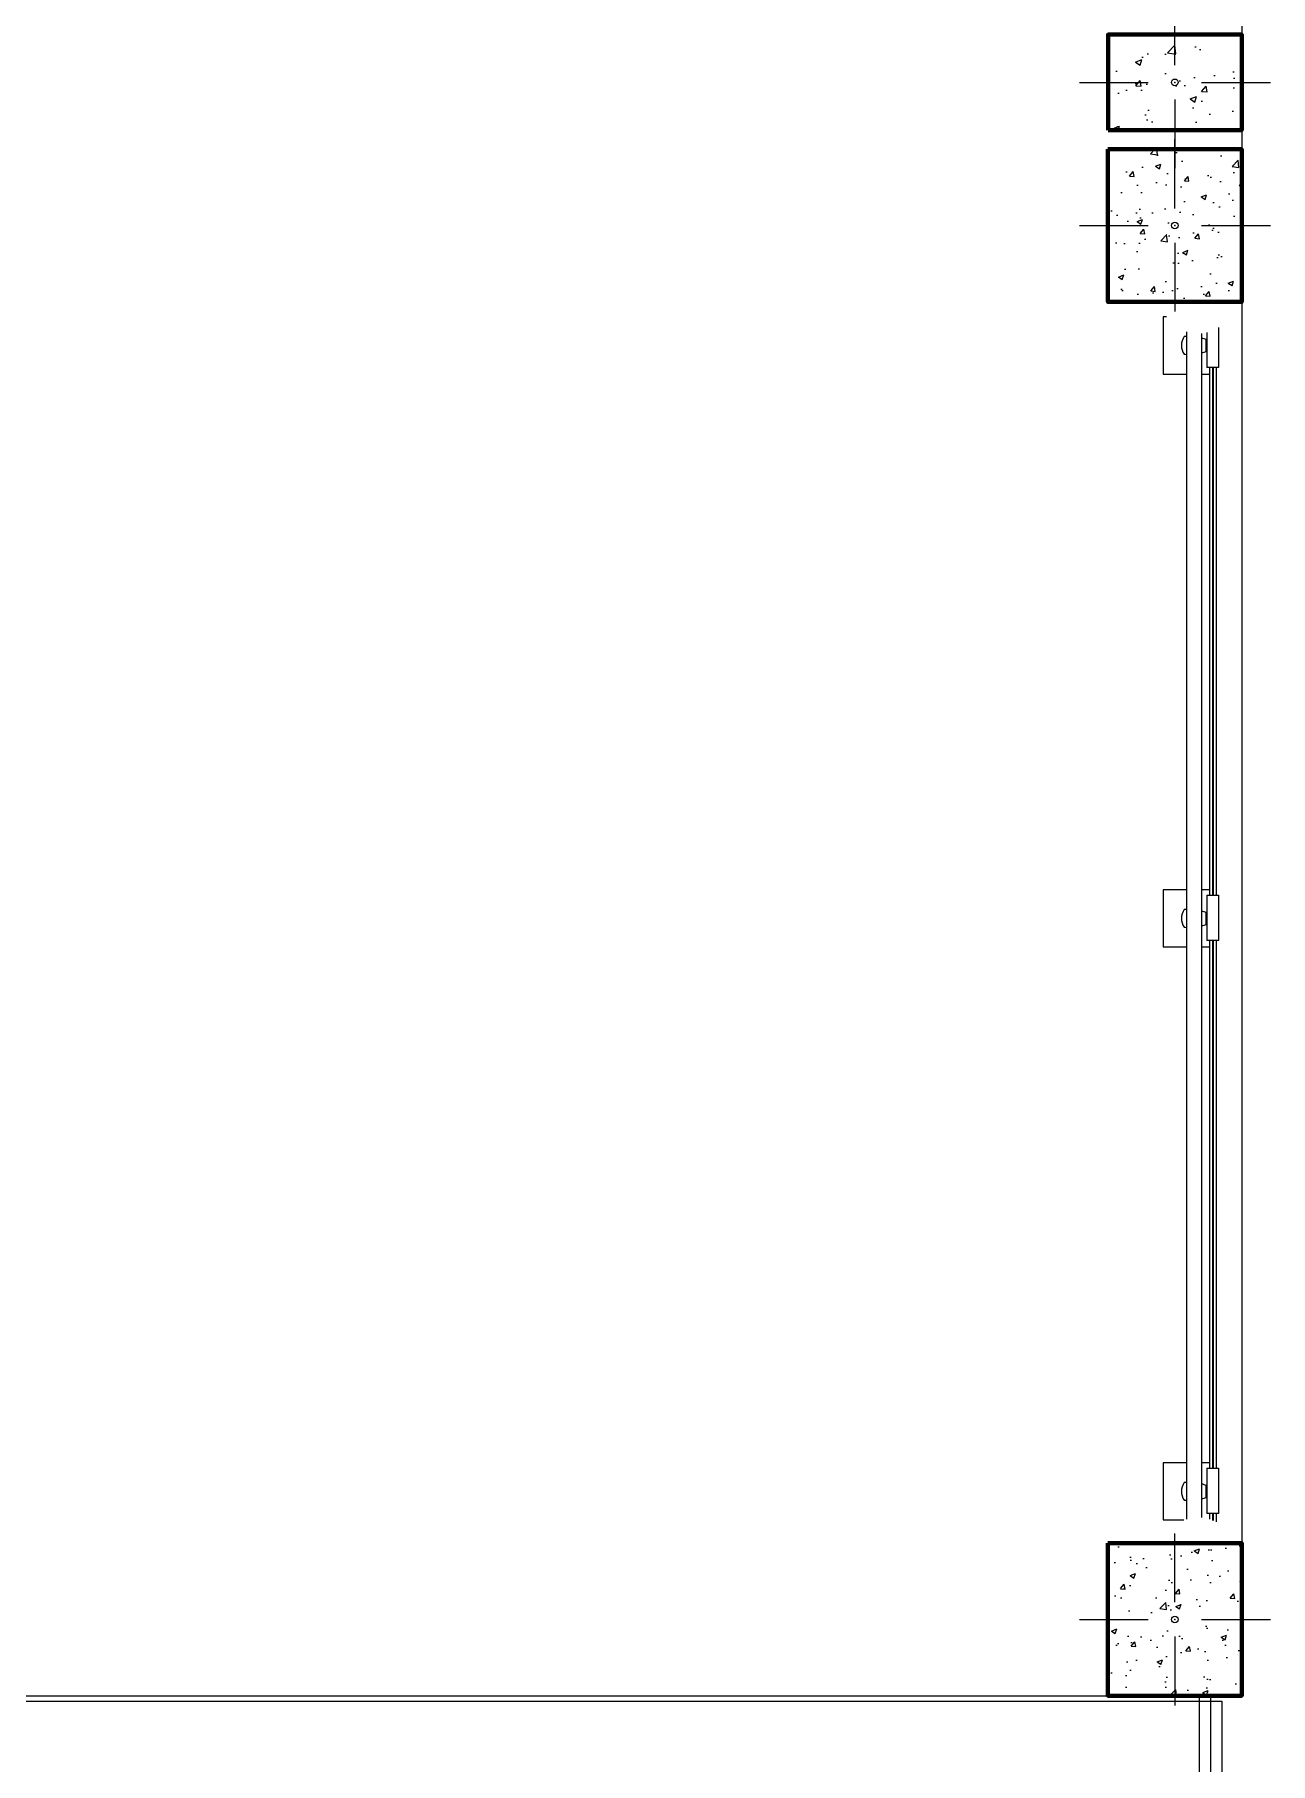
# Model space of a CAD drawing. Header units: millimetres. Extents: x 1 to 121, y 0 to 90.
# Drawn here: x 25.565 to 28.799, y 37.878 to 42.404 of the extents above; entities that cross this region are included whole.
import ezdxf

# ---------------------------------------------------------------- set-up
doc = ezdxf.new("R2010")
doc.units = ezdxf.units.MM
for name, color, linetype, lineweight in [('A-FLOR-HRAL', 11, 'Continuous', 9), ('barandas tipo 1', 200, 'Continuous', 20), ('COLUMNAS 50', 32, 'Continuous', 70), ('GRAFO 0 BLANCO', 7, 'Continuous', 0), ('MK-LINEAS GENERALES', 7, 'Continuous', 15), ('Vanos', 140, 'Continuous', 5)]:
    doc.layers.add(name, color=color, linetype=linetype, lineweight=lineweight)
pattern_1 = [(50, (-46.54626, 119.48961), (0.14345168, -0.0125504), [0.01499996, -0.1649996]), (355, (-46.54626, 119.48961), (-0.0277502, 0.15043806), [0.01199997, -0.13199968]), (100.45144, (-46.5343, 119.48857), (0.11570149, 0.13788766), [0.012748, -0.14022808]), (46.1842, (-46.54626, 119.52961), (0.21344774, -0.03310378), [0.02249994, -0.2474994]), (96.63564, (-46.52847, 119.52685), (0.18693193, 0.19482324), [0.01912202, -0.21034224]), (351.18416, (-46.54626, 119.5296), (0.18693193, 0.19482324), [0.01799996, -0.1979995]), (21, (-46.52626, 119.51961), (0.11938112, -0.08052358), [0.01499996, -0.1649996]), (326, (-46.52626, 119.51961), (0.04866295, 0.14502965), [0.01199997, -0.13199968]), (71.45144, (-46.51631, 119.5129), (0.16804406, 0.06450607), [0.012748, -0.14022808]), (37.5, (-46.546256, 119.48961), (0.002431965, 0.066578608), [0, -0.13039968, 0, -0.13399967, 0, -0.132499675]), (7.5, (-46.546256, 119.48961), (0.05261378, 0.07888215), [0, -0.076399813, 0, -0.12739969, 0, -0.050499876]), (327.5, (-46.590856, 119.48961), (0.106764226, -0.004510963), [0, -0.04999988, 0, -0.15599962, 0, -0.20699949]), (317.5, (-46.61086, 119.48961), (0.11663695, 0.02002095), [0, -0.06499984, 0, -0.10359975, 0, -0.14699964])]

# ---------------------------------------------------------------- blocks, each defined once
blk = doc.blocks.new('columna pasillos')
at = {"layer": 'GRAFO 0 BLANCO'}
h = blk.add_hatch(dxfattribs=at)
h.set_pattern_fill('AR-CONC', color=256, scale=0.024, angle=-90)
h.set_pattern_definition([(320, (0, 0), (-0.015060515, -0.17214244), [0.018, -0.198]), (265, (0, 0), (0.18052611, 0.03330032), [0.0144, -0.1584]), (10.45144, (-0.00126, -0.01435), (0.1654656, -0.13884213), [0.01529765, -0.16827411]), (316.1842, (0.048, -7e-10), (-0.03972463, -0.25613792), [0.027, -0.297]), (6.63563, (0.0447, -0.02134), (0.23378846, -0.22431887), [0.02294648, -0.2524113]), (261.18416, (0.048, -7e-10), (0.23378846, -0.22431887), [0.0216, -0.2376]), (291, (0.036, -0.024), (-0.096628536, -0.14325769), [0.018, -0.198]), (236, (0.036, -0.024), (0.17403601, -0.05839568), [0.0144, -0.1584]), (341.45144, (0.02795, -0.03594), (0.07740747, -0.20165337), [0.01529765, -0.16827411]), (307.5, (0, 0), (0.079894525, -0.002918366), [0, -0.15648, 0, -0.1608, 0, -0.159]), (277.5, (0, 0), (0.09465881, -0.06313669), [0, -0.09168, 0, -0.15288, 0, -0.0606]), (237.5, (7e-10, 0.05352), (-0.005413171, -0.128117385), [0, -0.06, 0, -0.1872, 0, -0.2484]), (227.5, (1e-09, 0.07752), (0.024025194, -0.13996468), [0, -0.078, 0, -0.12432, 0, -0.1764])])
h.paths.add_polyline_path([(-235.5347, 35.024), (-235.7847, 35.024), (-235.7847, 34.674), (-235.5347, 34.674)])
h.paths.add_polyline_path([(-235.651, 34.849, -1), (-235.6684, 34.849, -1)], flags=16)
at = {"layer": 'COLUMNAS 50', "color": 1, "linetype": 'Continuous', "lineweight": 9}
for p, q in [((-235.6597, 35.099), (-235.6597, 34.919)), ((-235.7047, 34.849), (-235.8847, 34.849)), ((-235.6147, 34.849), (-235.4347, 34.849)), ((-235.6597, 34.779), (-235.6597, 34.599))]:
    blk.add_line(p, q, dxfattribs=at)
at = {"layer": 'COLUMNAS 50', "linetype": 'Continuous'}
blk.add_lwpolyline([(-235.7847, 35.024), (-235.5347, 35.024), (-235.5347, 34.674), (-235.7847, 34.674)], close=True, dxfattribs=at)
at = {"layer": 'COLUMNAS 50', "color": 1, "linetype": 'Continuous', "lineweight": 9}
blk.add_circle((-235.6597, 34.849), 0.00871, dxfattribs=at)
blk.add_point((-235.6597, 34.849), dxfattribs=at)
blk = doc.blocks.new('Barandilla - 50 x 12mm-V109-Nivel 2')
at = {"layer": 'A-FLOR-HRAL'}
for p, q in [((-79.3, 93), (-88, 93)), ((-88, 93), (-88, 18.2)), ((27, 52.3), (27, -39.6)), ((57, 65.3), (57, -39.6)), ((-88, 18.2), (-88, -56.6)), ((24.9, 2.6), (25.1, 33.6)), ((57, -39.6), (27, -39.6)), ((-88, -56.6), (-26.7, -56.6)), ((13.2, -56.6), (34.1, -56.6))]:
    blk.add_line(p, q, dxfattribs=at)
for centre, radius, start, end in [((-0.6, 18.2), 39.4, 144.0345, 215.4043), ((-19.3, -77.8), 119.9, 93.5817, 96.3187), ((-19.3, -77.8), 119.9, 68.282, 74.1554), ((-18.3, 114.4), 119.9, 285.3692, 291.1568), ((-18.3, 114.4), 119.9, 263.1201, 265.9696)]:
    blk.add_arc(centre, radius, start, end, dxfattribs=at)
blk = doc.blocks.new('Barandilla - 50 x 12mm-V8-Nivel 2')
at = {"layer": 'A-FLOR-HRAL'}
for p, q in [((-26.8, 93), (-88, 93)), ((-88, 93), (-88, 18.2)), ((34.1, 93), (13.2, 93)), ((27, 79.4), (57, 79.4)), ((27, 79.4), (27, -39.6)), ((57, 79.4), (57, -39.6)), ((-88, 18.2), (-88, -56.6)), ((24.9, 2.6), (25.1, 33.6)), ((57, -39.6), (27, -39.6)), ((-88, -56.6), (-26.8, -56.6)), ((13.2, -56.6), (34.1, -56.6))]:
    blk.add_line(p, q, dxfattribs=at)
for centre, radius, start, end in [((-0.6, 18.2), 39.4, 144.0345, 215.4043), ((-19.3, -77.8), 119.9, 93.584, 96.3187), ((-18.3, 114.4), 119.9, 285.3761, 291.1568), ((-19.3, -77.8), 119.9, 68.282, 74.1525), ((-18.3, 114.4), 119.9, 263.1201, 265.9625)]:
    blk.add_arc(centre, radius, start, end, dxfattribs=at)
blk = doc.blocks.new('Barandilla - 50 x 12mm-V110-Nivel 2')
at = {"layer": 'A-FLOR-HRAL'}
for p, q in [((-26.8, 93), (-88, 93)), ((-88, 93), (-88, 18.2)), ((34.1, 93), (13.2, 93)), ((27, 79.4), (57, 79.4)), ((27, 79.4), (27, -39.6)), ((57, 79.4), (57, -39.6)), ((-88, 18.2), (-88, -56.6)), ((24.9, 2.6), (25.1, 33.6)), ((57, -39.6), (27, -39.6)), ((-88, -56.6), (-33.4, -56.6))]:
    blk.add_line(p, q, dxfattribs=at)
for centre, radius, start, end in [((-0.6, 18.2), 39.4, 144.0345, 215.4043), ((-19.3, -77.8), 119.9, 93.584, 96.3187), ((-18.3, 114.4), 119.9, 285.3761, 291.1568), ((-19.3, -77.8), 119.9, 68.282, 74.1525), ((-18.3, 114.4), 119.9, 263.1201, 265.9625)]:
    blk.add_arc(centre, radius, start, end, dxfattribs=at)
blk = doc.blocks.new('Barandilla - Barandilla-744284-Nivel 2')
at = {"layer": 'A-FLOR-HRAL'}
for p, q in [((44640, 50987.8), (44640, 47879.6)), ((44680, 47884), (44680, 50983.5)), ((44700.9, 49513.1), (44700.9, 50894.1)), ((44708.9, 49513.1), (44708.9, 50894.1)), ((44710.5, 49513.1), (44710.5, 50894.1)), ((44718.5, 49513.1), (44718.5, 50894.1)), ((44700.9, 48013.1), (44700.9, 49394.1)), ((44708.9, 48013.1), (44708.9, 49394.1)), ((44710.5, 48013.1), (44710.5, 49394.1)), ((44718.5, 48013.1), (44718.5, 49394.1)), ((44700.9, 47878.9), (44700.9, 47894.1)), ((44708.9, 47876), (44708.9, 47894.1)), ((44710.5, 47875.4), (44710.5, 47894.1)), ((44718.5, 47872.5), (44718.5, 47894.1))]:
    blk.add_line(p, q, dxfattribs=at)
for name, p in [('Barandilla - 50 x 12mm-V109-Nivel 2', (44666.8, 50933.8)), ('Barandilla - 50 x 12mm-V8-Nivel 2', (44666.8, 49433.8)), ('Barandilla - 50 x 12mm-V110-Nivel 2', (44666.8, 47933.8))]:
    blk.add_blockref(name, p)

msp = doc.modelspace()

# ---------------------------------------------------------------- hatches: boundary and pattern name
at = {"layer": 'Vanos'}
h = msp.add_hatch(dxfattribs=at)
h.set_pattern_fill('AR-CONC', color=256, scale=0.02)
h.set_pattern_definition(pattern_1)
h.paths.add_polyline_path([(28.724, 42.1035), (28.374, 42.1035), (28.374, 41.7035), (28.724, 41.7035)])
h = msp.add_hatch(dxfattribs=at)
h.set_pattern_fill('AR-CONC', color=256, scale=0.02)
h.set_pattern_definition(pattern_1)
h.paths.add_polyline_path([(28.724, 38.4545), (28.374, 38.4545), (28.374, 38.0545), (28.724, 38.0545)])

# ---------------------------------------------------------------- linework, layer by layer
at = {"layer": 'A-FLOR-HRAL'}
for p, q in [((28.6123, 38.0545), (28.6123, 36.6285)), ((28.6423, 38.0545), (28.6423, 36.6285))]:
    msp.add_line(p, q, dxfattribs=at)
at = {"layer": 'barandas tipo 1'}
for p, q in [((28.724, 57.4985), (28.724, 38.4545)), ((25.424, 38.0545), (28.374, 38.0545))]:
    msp.add_line(p, q, dxfattribs=at)
at = {"layer": 'COLUMNAS 50', "color": 1, "linetype": 'Continuous', "lineweight": 9}
for p, q in [((28.5491, 41.9485), (28.5491, 42.1285)), ((28.2991, 41.9035), (28.4791, 41.9035)), ((28.6191, 41.9035), (28.7991, 41.9035)), ((28.5491, 41.8585), (28.5491, 41.6785)), ((28.5491, 38.2995), (28.5491, 38.4795)), ((28.2991, 38.2545), (28.4791, 38.2545)), ((28.6191, 38.2545), (28.7991, 38.2545)), ((28.5491, 38.2095), (28.5491, 38.0295))]:
    msp.add_line(p, q, dxfattribs=at)
at = {"layer": 'COLUMNAS 50', "linetype": 'Continuous'}
for points in [[(28.374, 42.1035), (28.374, 41.7035), (28.724, 41.7035), (28.724, 42.1035)], [(28.374, 38.4545), (28.374, 38.0545), (28.724, 38.0545), (28.724, 38.4545)]]:
    msp.add_lwpolyline(points, close=True, dxfattribs=at)
at = {"layer": 'COLUMNAS 50', "color": 1, "linetype": 'Continuous', "lineweight": 9}
for centre in [(28.5491, 41.9035), (28.5491, 38.2545)]:
    msp.add_circle(centre, 0.00871, dxfattribs=at)
for p in [(28.5491, 41.9035), (28.5491, 38.2545)]:
    msp.add_point(p, dxfattribs=at)
at = {"layer": 'MK-LINEAS GENERALES', "color": 7, "linetype": 'Continuous'}
for p, q in [((25.2723, 38.0408), (28.6723, 38.0408)), ((28.6723, 38.0408), (28.6723, 36.6285))]:
    msp.add_line(p, q, dxfattribs=at)

# ---------------------------------------------------------------- block references
at = {"layer": 'A-FLOR-HRAL', "xscale": 0.001, "yscale": 0.001, "zscale": 0.001}
msp.add_blockref('Barandilla - Barandilla-744284-Nivel 2', (-16.0607, -9.3623), dxfattribs=at)
at = {"layer": 'COLUMNAS 50', "rotation": 90}
msp.add_blockref('columna pasillos', (63.3981, 277.9382), dxfattribs=at)

doc.saveas('drawing.dxf')
